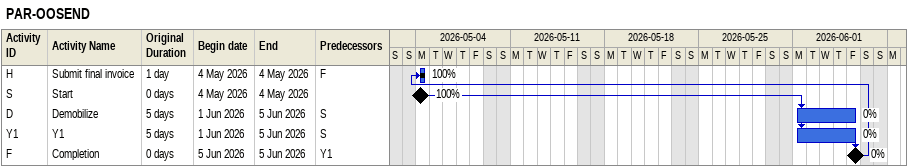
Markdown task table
PAR-OOSEND

| ID | Task | Original duration | Start | Finish | Predecessors | % complete |
|---|---|---|---|---|---|---|
| H | Submit final invoice | 1d | 2026-05-04 | 2026-05-04 | F | 100 |
| S | Start | 0d | 2026-05-04 | 2026-05-04 |  | 100 |
| D | Demobilize | 5d | 2026-06-01 | 2026-06-05 | S | 0 |
| Y1 | Y1 | 5d | 2026-06-01 | 2026-06-05 | S | 0 |
| F | Completion | 0d | 2026-06-05 | 2026-06-05 | Y1 | 0 |
